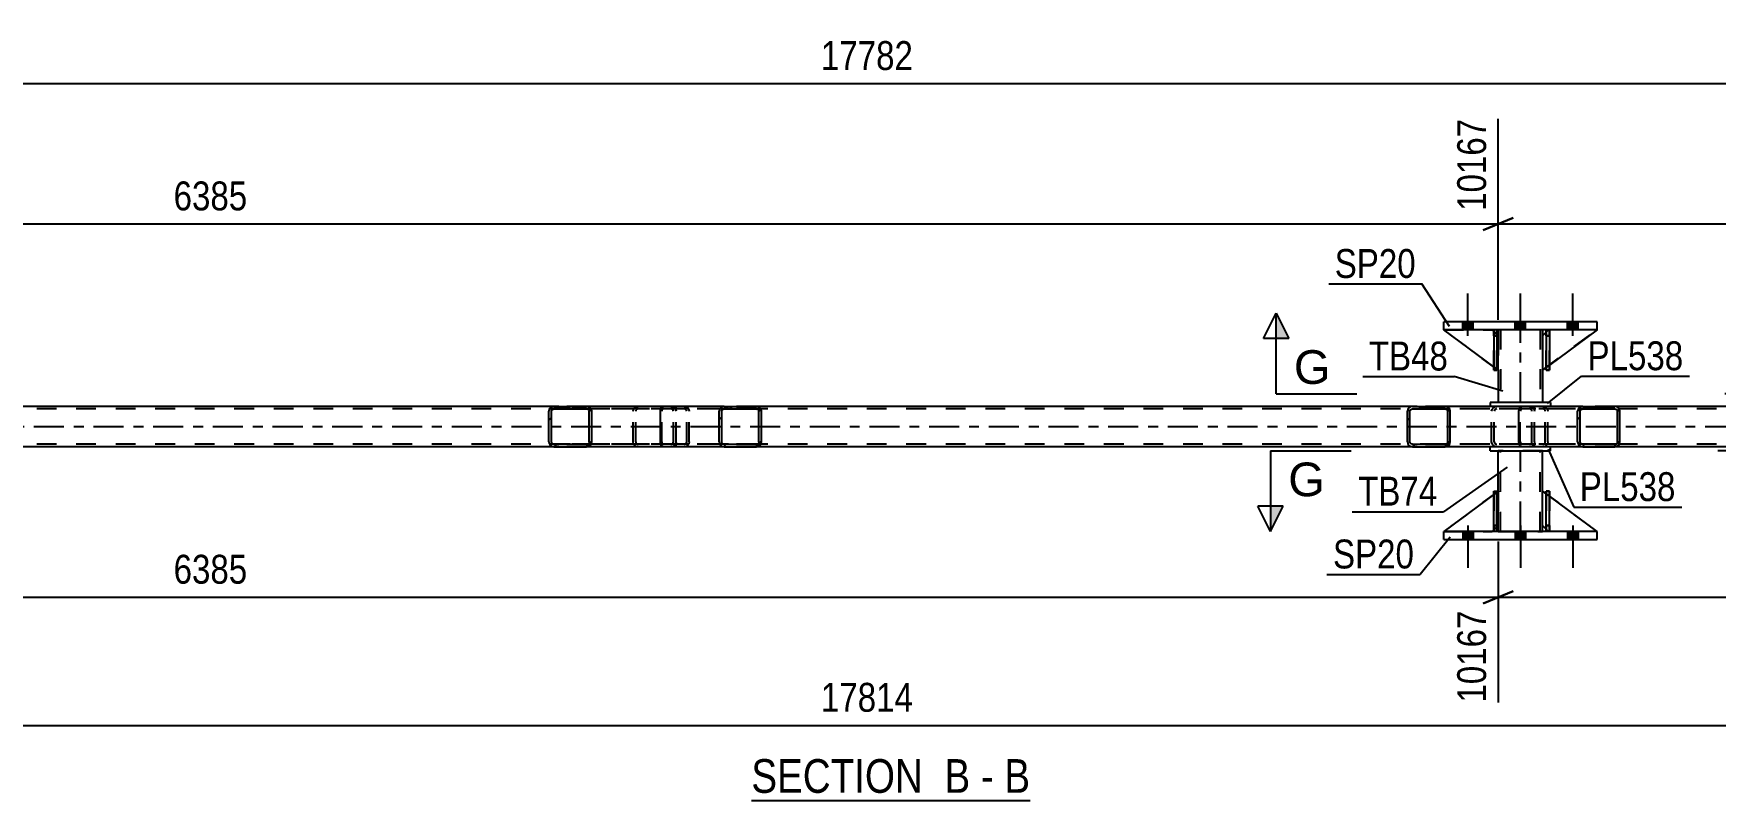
# Model space of a CAD drawing. Header units: millimetres. Extents: x 0 to 841, y 0 to 594.
# Drawn here: x 353.2 to 520, y 169.7 to 245.7 of the extents above; entities that cross this region are included whole.
import ezdxf

# ---------------------------------------------------------------- set-up
doc = ezdxf.new("R2010")
doc.units = ezdxf.units.MM
doc.linetypes.add('DXK_LINE_DOT2', pattern=[3.9198, 1.9599, -1.9599])
doc.linetypes.add('DXK_LINE_DOT3', pattern=[5.9187, 2.979, -0.9799, 0.9799, -0.9799])
doc.styles.add('Arial', font='ARIAL.TTF', dxfattribs={"height": 0.2})
doc.styles.add('Arial Narrow', font='ARIALN.TTF', dxfattribs={"height": 0.2})

# ---------------------------------------------------------------- blocks, each defined once
blk = doc.blocks.new('Unknown-122569384-12 - 7118')
at = {"color": 6, "linetype": 'Continuous'}
blk.add_line((424.36, 169.68), (452, 169.68), dxfattribs=at)
at = {"color": 0, "linetype": 'Continuous'}
for points in [[(442.46, 170.43), (442.46, 173.93), (424.36, 173.93), (424.36, 170.43)], [(446.07, 170.43), (446.07, 173.93), (443.51, 173.93), (443.51, 170.43)], [(448.4, 170.43), (448.4, 173.93), (447.12, 173.93), (447.12, 170.43)], [(452, 170.43), (452, 173.93), (449.45, 173.93), (449.45, 170.43)]]:
    blk.add_wipeout(points, dxfattribs=at)
at = {"color": 7, "linetype": 'Continuous', "style": 'Arial Narrow'}
for s, p in [('SECTION ', (424.36, 170.43)), ('B', (443.51, 170.43)), ('B', (449.45, 170.43)), ('-', (447.12, 170.43))]:
    blk.add_text(s, height=3.34, dxfattribs=at).set_placement(p)
blk = doc.blocks.new('Part-122569384-7255 - 7118')
at = {"color": 2, "linetype": 'Continuous'}
for p, q in [((503.5, 216.34), (503.18, 216.34)), ((503.18, 216.34), (503.18, 212.34)), ((503.5, 216.34), (503.5, 216.34)), ((503.5, 216.34), (503.5, 212.34)), ((503.5, 212.34), (503.18, 212.34))]:
    blk.add_line(p, q, dxfattribs=at)
at = {"color": 7, "linetype": 'DXK_LINE_DOT2'}
for p, q in [((503.18, 215.74), (503.18, 216.34)), ((503.5, 215.74), (503.18, 215.74)), ((503.18, 215.74), (503.18, 212.34)), ((503.5, 215.74), (503.5, 216.34)), ((503.5, 216.34), (503.5, 216.34)), ((503.5, 212.34), (503.5, 215.74))]:
    blk.add_line(p, q, dxfattribs=at)
blk = doc.blocks.new('Part-122569384-7197 - 7118')
at = {"color": 7, "linetype": 'DXK_LINE_DOT2'}
for p, q in [((497.98, 215.74), (497.98, 216.34)), ((497.98, 216.34), (497.98, 216.34)), ((497.98, 216.34), (497.98, 212.34)), ((498.3, 216.34), (497.98, 216.34)), ((497.98, 212.34), (497.98, 215.74)), ((497.98, 215.74), (498.3, 215.74)), ((498.3, 215.74), (498.3, 216.34)), ((498.3, 212.34), (498.3, 216.34)), ((498.3, 215.74), (498.3, 212.34)), ((497.98, 212.34), (498.3, 212.34))]:
    blk.add_line(p, q, dxfattribs=at)
blk = doc.blocks.new('Part-122569384-7162 - 7118')
at = {"color": 2, "linetype": 'Continuous'}
for p, q in [((498.42, 216.35), (498.42, 215.75)), ((502.82, 216.35), (502.82, 215.74)), ((498.42, 212.35), (498.42, 209.15)), ((502.82, 212.34), (502.82, 209.15))]:
    blk.add_line(p, q, dxfattribs=at)
at = {"color": 7, "linetype": 'DXK_LINE_DOT2'}
for p, q in [((502.82, 216.35), (498.42, 216.35)), ((498.42, 215.75), (498.42, 212.35)), ((498.66, 216.35), (498.66, 209.15)), ((502.58, 216.35), (502.58, 209.15)), ((502.82, 215.74), (502.82, 212.34)), ((502.82, 209.15), (498.42, 209.15))]:
    blk.add_line(p, q, dxfattribs=at)
at = {"color": 7, "linetype": 'DXK_LINE_DOT3'}
blk.add_line((500.62, 209.15), (500.62, 216.35), dxfattribs=at)
blk = doc.blocks.new('Part-122569384-7217 - 7118')
at = {"color": 2, "linetype": 'Continuous'}
for p, q in [((503.62, 209.15), (497.62, 209.15)), ((497.62, 209.15), (497.62, 208.75)), ((503.62, 209.15), (503.62, 208.75))]:
    blk.add_line(p, q, dxfattribs=at)
at = {"color": 7, "linetype": 'DXK_LINE_DOT2'}
blk.add_line((503.62, 208.75), (497.62, 208.75), dxfattribs=at)
blk = doc.blocks.new('Part-122569384-7164 - 7118')
at = {"color": 7, "linetype": 'DXK_LINE_DOT2'}
for p, q in [((503.5, 200.34), (503.18, 200.34)), ((503.18, 196.94), (503.18, 200.34)), ((503.18, 200.34), (503.18, 196.34)), ((503.5, 200.34), (503.5, 196.94)), ((503.5, 196.34), (503.5, 200.34)), ((503.5, 196.94), (503.18, 196.94)), ((503.18, 196.34), (503.18, 196.94)), ((503.5, 196.94), (503.5, 196.34)), ((503.5, 196.34), (503.18, 196.34)), ((503.5, 196.34), (503.5, 196.34))]:
    blk.add_line(p, q, dxfattribs=at)
blk = doc.blocks.new('Part-122569384-7207 - 7118')
at = {"color": 2, "linetype": 'Continuous'}
for p, q in [((498.42, 200.34), (498.42, 204.35)), ((502.82, 200.34), (502.82, 204.35)), ((498.42, 196.35), (498.42, 196.94)), ((502.82, 196.35), (502.82, 196.95))]:
    blk.add_line(p, q, dxfattribs=at)
at = {"color": 7, "linetype": 'DXK_LINE_DOT2'}
for p, q in [((502.82, 204.35), (498.42, 204.35)), ((498.66, 196.35), (498.66, 204.35)), ((502.58, 196.35), (502.58, 204.35)), ((498.42, 196.94), (498.42, 200.34)), ((502.82, 196.95), (502.82, 200.34)), ((498.42, 196.35), (502.82, 196.35))]:
    blk.add_line(p, q, dxfattribs=at)
at = {"color": 7, "linetype": 'DXK_LINE_DOT3'}
blk.add_line((500.62, 196.35), (500.62, 204.35), dxfattribs=at)
blk = doc.blocks.new('Part-122569384-7166 - 7118')
at = {"color": 2, "linetype": 'Continuous'}
for p, q in [((503.18, 216.1), (502.82, 215.75)), ((502.82, 215.75), (502.82, 212.35)), ((508.22, 216.35), (503.5, 212.84)), ((503.18, 212.61), (502.82, 212.35))]:
    blk.add_line(p, q, dxfattribs=at)
at = {"color": 7, "linetype": 'DXK_LINE_DOT2'}
for p, q in [((503.42, 216.35), (503.18, 216.1)), ((508.22, 216.35), (503.42, 216.35)), ((503.5, 212.84), (503.18, 212.61))]:
    blk.add_line(p, q, dxfattribs=at)
blk = doc.blocks.new('Part-122569384-7254 - 7118')
at = {"color": 7, "linetype": 'DXK_LINE_DOT2'}
for p, q in [((493.02, 216.34), (497.82, 216.35)), ((498.42, 212.35), (493.02, 216.34)), ((497.82, 216.35), (498.42, 215.75)), ((498.42, 215.75), (497.82, 216.35)), ((498.42, 215.75), (498.42, 212.35)), ((498.42, 215.75), (498.42, 215.75)), ((498.42, 215.75), (498.42, 212.35))]:
    blk.add_line(p, q, dxfattribs=at)
blk = doc.blocks.new('Part-122569384-7173 - 7118')
at = {"linetype": 'Continuous'}
h = blk.add_hatch(dxfattribs=at)
h.set_pattern_fill('', scale=0.7, style=0, pattern_type=0)
h.set_pattern_definition([(45, (510.4537, 208.4487), (-1.57154, 1.57154), [])])
h.paths.add_polyline_path([(510.49, 208.27), (510.45, 208.45), (510.34, 208.6), (510.18, 208.71), (509.99, 208.75), (506.8, 208.75), (506.61, 208.71), (506.45, 208.6), (506.34, 208.45), (506.3, 208.27), (506.3, 205.23), (506.34, 205.04), (506.45, 204.89), (506.61, 204.78), (506.8, 204.75), (509.99, 204.75), (510.18, 204.78), (510.34, 204.89), (510.45, 205.04), (510.49, 205.23)])
h.paths.add_polyline_path([(510.22, 205.13), (510.17, 205.06), (510.09, 205), (509.99, 204.99), (506.8, 204.99), (506.71, 205), (506.63, 205.06), (506.57, 205.13), (506.55, 205.23), (506.55, 208.27), (506.57, 208.36), (506.63, 208.43), (506.71, 208.49), (506.8, 208.51), (509.99, 208.51), (510.09, 208.49), (510.17, 208.43), (510.22, 208.36), (510.24, 208.27), (510.24, 205.23)])
at = {"color": 2, "linetype": 'Continuous'}
for p, q in [((500.5, 208.45), (500.56, 208.6)), ((500.56, 208.6), (500.64, 208.71)), ((500.64, 208.71), (500.75, 208.75)), ((506.8, 208.75), (500.75, 208.75)), ((506.8, 208.75), (506.61, 208.71)), ((506.63, 208.43), (506.71, 208.49)), ((506.71, 208.49), (506.8, 208.51)), ((506.8, 208.75), (509.99, 208.75)), ((506.8, 208.51), (509.99, 208.51)), ((510.18, 208.71), (509.99, 208.75)), ((509.99, 208.51), (510.09, 208.49)), ((510.09, 208.49), (510.17, 208.43)), ((500.48, 208.27), (500.5, 208.45)), ((500.48, 205.23), (500.48, 208.27)), ((506.34, 208.45), (506.3, 208.27)), ((506.3, 205.23), (506.3, 208.27)), ((506.55, 208.27), (506.57, 208.36)), ((506.55, 205.23), (506.55, 208.27)), ((506.57, 208.36), (506.63, 208.43)), ((510.17, 208.43), (510.22, 208.36)), ((510.22, 208.36), (510.24, 208.27)), ((510.24, 205.23), (510.24, 208.27)), ((510.49, 208.27), (510.45, 208.45)), ((510.49, 205.23), (510.49, 208.27)), ((500.5, 205.04), (500.48, 205.23)), ((506.3, 205.23), (506.34, 205.04)), ((506.57, 205.13), (506.55, 205.23)), ((506.63, 205.06), (506.57, 205.13)), ((510.22, 205.13), (510.17, 205.06)), ((510.24, 205.23), (510.22, 205.13)), ((510.45, 205.04), (510.49, 205.23)), ((500.56, 204.89), (500.5, 205.04)), ((500.64, 204.78), (500.56, 204.89)), ((500.75, 204.75), (500.64, 204.78)), ((506.8, 204.75), (500.75, 204.75)), ((506.61, 204.78), (506.8, 204.75)), ((506.71, 205), (506.63, 205.06)), ((506.8, 204.99), (506.71, 205)), ((506.8, 204.99), (509.99, 204.99)), ((506.8, 204.75), (509.99, 204.75)), ((510.09, 205), (509.99, 204.99)), ((509.99, 204.75), (510.18, 204.78)), ((510.17, 205.06), (510.09, 205))]:
    blk.add_line(p, q, dxfattribs=at)
at = {"color": 7, "linetype": 'DXK_LINE_DOT2'}
for p, q in [((500.7, 208.49), (500.65, 208.43)), ((500.75, 208.51), (500.7, 208.49)), ((509.99, 208.51), (500.75, 208.51)), ((502.02, 208.51), (502.02, 208.75)), ((502.84, 208.75), (503.03, 208.71)), ((502.94, 208.49), (502.84, 208.51)), ((503.02, 208.43), (502.94, 208.49)), ((509.99, 208.75), (506.8, 208.75)), ((500.62, 208.36), (500.61, 208.27)), ((500.61, 205.23), (500.61, 208.27)), ((500.65, 208.43), (500.62, 208.36)), ((503.07, 208.36), (503.02, 208.43)), ((503.09, 208.27), (503.07, 208.36)), ((503.09, 205.23), (503.09, 208.27)), ((503.3, 208.45), (503.34, 208.27)), ((503.34, 205.23), (503.34, 208.27)), ((500.61, 205.23), (500.62, 205.13)), ((500.62, 205.13), (500.65, 205.06)), ((503.02, 205.06), (503.07, 205.13)), ((503.07, 205.13), (503.09, 205.23)), ((503.34, 205.23), (503.3, 205.04)), ((500.65, 205.06), (500.7, 205)), ((500.7, 205), (500.75, 204.99)), ((509.99, 204.99), (500.75, 204.99)), ((502.02, 204.75), (502.02, 204.99)), ((502.84, 204.99), (502.94, 205)), ((503.03, 204.78), (502.84, 204.75)), ((502.94, 205), (503.02, 205.06)), ((509.99, 204.75), (506.8, 204.75))]:
    blk.add_line(p, q, dxfattribs=at)
for centre, start, end in [((502.85, 208.25), 23.8494, 68.8059), ((502.85, 205.24), 291.1941, 336.1506)]:
    blk.add_arc(centre, 0.492, start, end, dxfattribs=at)
at = {"color": 2, "linetype": 'Continuous'}
for centre, start, end in [((506.79, 208.25), 111.1941, 156.1506), ((510, 208.25), 23.8494, 68.8059), ((506.79, 205.24), 203.8494, 248.8059), ((510, 205.24), 291.1941, 336.1506)]:
    blk.add_arc(centre, 0.492, start, end, dxfattribs=at)
blk = doc.blocks.new('Part-122569384-7260 - 7118')
at = {"color": 2, "linetype": 'Continuous'}
for p, q in [((493.02, 216.35), (493.02, 217.15)), ((508.22, 217.15), (493.02, 217.15)), ((508.22, 216.35), (508.22, 217.15)), ((508.22, 216.35), (493.02, 216.35))]:
    blk.add_line(p, q, dxfattribs=at)
at = {"color": 7, "linetype": 'DXK_LINE_DOT2'}
for p, q in [((493.02, 216.35), (493.02, 217.15)), ((508.22, 216.35), (508.22, 217.15))]:
    blk.add_line(p, q, dxfattribs=at)
blk = doc.blocks.new('Part-122569384-7200 - 7118')
at = {"color": 2, "linetype": 'Continuous'}
for p, q in [((503.18, 196.34), (503.18, 200.34)), ((503.18, 200.34), (503.5, 200.34)), ((503.5, 196.34), (503.5, 200.34)), ((503.18, 196.34), (503.18, 196.34)), ((503.5, 196.34), (503.18, 196.34))]:
    blk.add_line(p, q, dxfattribs=at)
at = {"color": 7, "linetype": 'DXK_LINE_DOT2'}
for p, q in [((503.18, 200.34), (503.18, 196.94)), ((503.5, 196.94), (503.5, 200.34)), ((503.18, 196.94), (503.18, 196.34)), ((503.18, 196.94), (503.5, 196.94)), ((503.5, 196.34), (503.5, 196.94)), ((503.5, 196.34), (503.5, 196.34))]:
    blk.add_line(p, q, dxfattribs=at)
blk = doc.blocks.new('Part-122569384-7202 - 7118')
at = {"color": 2, "linetype": 'Continuous'}
for p, q in [((498.3, 216.34), (497.98, 216.34)), ((497.98, 216.34), (497.98, 212.34)), ((498.3, 216.34), (498.3, 216.34)), ((498.3, 216.34), (498.3, 212.34)), ((498.3, 212.34), (497.98, 212.34))]:
    blk.add_line(p, q, dxfattribs=at)
at = {"color": 7, "linetype": 'DXK_LINE_DOT2'}
for p, q in [((497.98, 215.74), (497.98, 216.34)), ((498.3, 215.74), (497.98, 215.74)), ((497.98, 215.74), (497.98, 212.34)), ((498.3, 215.74), (498.3, 216.34)), ((498.3, 216.34), (498.3, 216.34)), ((498.3, 212.34), (498.3, 215.74))]:
    blk.add_line(p, q, dxfattribs=at)
blk = doc.blocks.new('Part-122569384-7212 - 7118')
at = {"color": 2, "linetype": 'Continuous'}
for p, q in [((497.62, 204.35), (497.62, 204.75)), ((497.62, 204.35), (503.62, 204.35)), ((503.62, 204.35), (503.62, 204.75))]:
    blk.add_line(p, q, dxfattribs=at)
at = {"color": 7, "linetype": 'DXK_LINE_DOT2'}
blk.add_line((503.62, 204.75), (497.62, 204.75), dxfattribs=at)
blk = doc.blocks.new('Part-122569384-7225 - 7118')
at = {"color": 7, "linetype": 'DXK_LINE_DOT2'}
for p, q in [((497.98, 200.34), (498.3, 200.34)), ((497.98, 196.94), (497.98, 200.34)), ((497.98, 200.34), (497.98, 196.34)), ((498.3, 200.34), (498.3, 196.94)), ((498.3, 196.34), (498.3, 200.25)), ((498.3, 196.94), (497.98, 196.94)), ((497.98, 196.34), (497.98, 196.94)), ((498.3, 196.94), (498.3, 196.34)), ((498.3, 196.34), (497.98, 196.34)), ((498.3, 196.34), (498.3, 196.34))]:
    blk.add_line(p, q, dxfattribs=at)
blk = doc.blocks.new('Part-122569384-7227 - 7118')
at = {"linetype": 'Continuous'}
h = blk.add_hatch(dxfattribs=at)
h.set_pattern_fill('', scale=0.7, style=0, pattern_type=0)
h.set_pattern_definition([(45, (408.5019, 208.4487), (-1.57154, 1.57154), [])])
h.paths.add_polyline_path([(408.54, 208.27), (408.5, 208.45), (408.39, 208.6), (408.23, 208.71), (408.03, 208.75), (404.79, 208.75), (404.6, 208.71), (404.43, 208.6), (404.32, 208.45), (404.28, 208.27), (404.28, 205.23), (404.32, 205.04), (404.43, 204.89), (404.6, 204.78), (404.79, 204.75), (408.03, 204.75), (408.23, 204.78), (408.39, 204.89), (408.5, 205.04), (408.54, 205.23)])
h.paths.add_polyline_path([(408.27, 205.13), (408.21, 205.06), (408.13, 205), (408.03, 204.99), (404.79, 204.99), (404.7, 205), (404.61, 205.06), (404.56, 205.13), (404.54, 205.23), (404.54, 208.27), (404.56, 208.36), (404.61, 208.43), (404.7, 208.49), (404.79, 208.51), (408.03, 208.51), (408.13, 208.49), (408.21, 208.43), (408.27, 208.36), (408.29, 208.27), (408.29, 205.23)])
at = {"color": 2, "linetype": 'Continuous'}
for p, q in [((404.79, 208.75), (404.6, 208.71)), ((404.61, 208.43), (404.7, 208.49)), ((404.7, 208.49), (404.79, 208.51)), ((404.79, 208.75), (408.03, 208.75)), ((404.79, 208.51), (408.03, 208.51)), ((415.61, 208.75), (408.03, 208.75)), ((408.23, 208.71), (408.03, 208.75)), ((408.03, 208.51), (408.13, 208.49)), ((408.13, 208.49), (408.21, 208.43)), ((404.32, 208.45), (404.28, 208.27)), ((404.28, 205.23), (404.28, 208.27)), ((404.54, 208.27), (404.56, 208.36)), ((404.54, 205.23), (404.54, 208.27)), ((404.56, 208.36), (404.61, 208.43)), ((408.21, 208.43), (408.27, 208.36)), ((408.27, 208.36), (408.29, 208.27)), ((408.29, 205.23), (408.29, 208.27)), ((408.54, 208.27), (408.5, 208.45)), ((408.54, 205.23), (408.54, 208.27)), ((404.28, 205.23), (404.32, 205.04)), ((404.56, 205.13), (404.54, 205.23)), ((404.61, 205.06), (404.56, 205.13)), ((408.27, 205.13), (408.21, 205.06)), ((408.29, 205.23), (408.27, 205.13)), ((408.5, 205.04), (408.54, 205.23)), ((404.6, 204.78), (404.79, 204.75)), ((404.7, 205), (404.61, 205.06)), ((404.79, 204.99), (404.7, 205)), ((404.79, 204.99), (408.03, 204.99)), ((404.79, 204.75), (408.03, 204.75)), ((408.13, 205), (408.03, 204.99)), ((408.03, 204.75), (408.23, 204.78)), ((415.61, 204.75), (408.03, 204.75)), ((408.21, 205.06), (408.13, 205))]:
    blk.add_line(p, q, dxfattribs=at)
at = {"color": 7, "linetype": 'DXK_LINE_DOT2'}
for p, q in [((408.03, 208.75), (404.79, 208.75)), ((416.38, 208.51), (404.79, 208.51)), ((412.95, 208.71), (413.14, 208.75)), ((413.05, 208.49), (412.96, 208.43)), ((413.14, 208.51), (413.05, 208.49)), ((416.38, 208.75), (415.61, 208.75)), ((416.38, 208.75), (416.57, 208.71)), ((416.48, 208.49), (416.38, 208.51)), ((416.56, 208.43), (416.48, 208.49)), ((412.63, 208.27), (412.67, 208.45)), ((412.63, 205.23), (412.63, 208.27)), ((412.91, 208.36), (412.89, 208.27)), ((412.89, 205.23), (412.89, 208.27)), ((412.96, 208.43), (412.91, 208.36)), ((416.62, 208.36), (416.56, 208.43)), ((416.63, 208.27), (416.62, 208.36)), ((416.63, 205.23), (416.63, 208.27)), ((416.85, 208.45), (416.89, 208.27)), ((416.89, 205.23), (416.89, 208.27)), ((412.67, 205.04), (412.63, 205.23)), ((412.89, 205.23), (412.91, 205.13)), ((412.91, 205.13), (412.96, 205.06)), ((416.56, 205.06), (416.62, 205.13)), ((416.62, 205.13), (416.63, 205.23)), ((416.89, 205.23), (416.85, 205.04)), ((416.38, 204.99), (404.79, 204.99)), ((408.03, 204.75), (404.79, 204.75)), ((413.14, 204.75), (412.95, 204.78)), ((412.96, 205.06), (412.99, 205.04)), ((412.99, 205.04), (413.05, 205)), ((413.05, 205), (413.14, 204.99)), ((416.38, 204.75), (415.61, 204.75)), ((416.38, 204.99), (416.48, 205)), ((416.57, 204.78), (416.38, 204.75)), ((416.48, 205), (416.56, 205.06))]:
    blk.add_line(p, q, dxfattribs=at)
at = {"color": 2, "linetype": 'Continuous'}
for centre, start, end in [((404.78, 208.24), 110.7583, 155.68), ((408.05, 208.24), 24.32, 69.2417), ((404.78, 205.25), 204.32, 249.2417), ((408.05, 205.25), 290.7583, 335.68)]:
    blk.add_arc(centre, 0.496, start, end, dxfattribs=at)
at = {"color": 7, "linetype": 'DXK_LINE_DOT2'}
for centre, start, end in [((413.12, 208.24), 110.7583, 155.68), ((416.4, 208.24), 24.32, 69.2417), ((413.12, 205.25), 204.32, 249.2417), ((416.4, 205.25), 290.7583, 335.68)]:
    blk.add_arc(centre, 0.496, start, end, dxfattribs=at)
blk = doc.blocks.new('Part-122569384-7239 - 7118')
at = {"color": 7, "linetype": 'DXK_LINE_DOT2'}
for p, q in [((498.42, 200.34), (493.02, 196.34)), ((498.42, 196.94), (498.42, 200.34)), ((498.42, 200.34), (498.42, 196.94)), ((497.82, 196.34), (498.42, 196.94)), ((498.42, 196.94), (497.82, 196.34)), ((498.42, 196.94), (498.42, 196.94)), ((493.02, 196.34), (497.82, 196.34))]:
    blk.add_line(p, q, dxfattribs=at)
blk = doc.blocks.new('Part-122569384-7252 - 7118')
at = {"color": 7, "linetype": 'DXK_LINE_DOT2'}
for p, q in [((503.42, 216.35), (502.82, 215.75)), ((502.82, 212.35), (508.22, 216.35)), ((502.82, 215.75), (502.82, 212.35)), ((508.22, 216.35), (503.42, 216.35))]:
    blk.add_line(p, q, dxfattribs=at)
blk = doc.blocks.new('Part-122569384-7253 - 7118')
at = {"color": 7, "linetype": 'DXK_LINE_DOT2'}
for p, q in [((497.82, 216.35), (493.02, 216.34)), ((497.82, 216.35), (498.42, 215.75)), ((498.3, 215.87), (497.98, 216.19)), ((498.42, 215.75), (498.42, 212.35)), ((498.3, 212.44), (497.98, 212.68))]:
    blk.add_line(p, q, dxfattribs=at)
at = {"color": 2, "linetype": 'Continuous'}
for p, q in [((497.98, 212.68), (493.02, 216.34)), ((497.98, 216.19), (497.82, 216.35)), ((498.42, 215.75), (498.3, 215.87)), ((498.42, 215.75), (498.42, 215.75)), ((498.42, 212.35), (498.42, 215.75)), ((498.3, 212.44), (498.42, 212.35)), ((498.42, 212.35), (498.42, 212.35))]:
    blk.add_line(p, q, dxfattribs=at)
blk = doc.blocks.new('Part-122569384-7265 - 7118')
at = {"color": 2, "linetype": 'Continuous'}
for p, q in [((493.02, 195.55), (493.02, 196.35)), ((508.22, 196.35), (493.02, 196.35)), ((493.02, 195.55), (508.22, 195.55)), ((508.22, 195.55), (508.22, 196.35))]:
    blk.add_line(p, q, dxfattribs=at)
at = {"color": 7, "linetype": 'DXK_LINE_DOT2'}
for p, q in [((493.02, 195.55), (493.02, 196.35)), ((508.22, 195.55), (508.22, 196.35))]:
    blk.add_line(p, q, dxfattribs=at)
blk = doc.blocks.new('Part-122569384-7266 - 7118')
at = {"color": 7, "linetype": 'DXK_LINE_DOT2'}
for p, q in [((503.18, 215.74), (503.18, 216.34)), ((503.18, 216.34), (503.18, 216.34)), ((503.18, 216.34), (503.18, 212.34)), ((503.5, 216.34), (503.18, 216.34)), ((503.18, 212.34), (503.18, 215.74)), ((503.18, 215.74), (503.5, 215.74)), ((503.5, 215.74), (503.5, 216.34)), ((503.5, 212.34), (503.5, 216.34)), ((503.5, 215.74), (503.5, 212.34)), ((503.18, 212.34), (503.5, 212.34))]:
    blk.add_line(p, q, dxfattribs=at)
blk = doc.blocks.new('Part-122569384-7288 - 7118')
at = {"color": 7, "linetype": 'DXK_LINE_DOT2'}
for p, q in [((767.03, 208.51), (104.63, 208.51)), ((424.86, 208.75), (404.79, 208.75)), ((509.99, 208.75), (489.93, 208.75)), ((767.03, 204.99), (104.63, 204.99)), ((424.86, 204.75), (404.79, 204.75)), ((509.99, 204.75), (489.93, 204.75))]:
    blk.add_line(p, q, dxfattribs=at)
at = {"color": 2, "linetype": 'Continuous'}
for p, q in [((404.79, 208.75), (339.72, 208.75)), ((489.93, 208.75), (424.86, 208.75)), ((575.06, 208.75), (509.99, 208.75)), ((404.79, 204.75), (339.72, 204.75)), ((489.93, 204.75), (424.86, 204.75)), ((575.06, 204.75), (509.99, 204.75))]:
    blk.add_line(p, q, dxfattribs=at)
at = {"color": 7, "linetype": 'DXK_LINE_DOT3'}
blk.add_line((104.63, 206.75), (767.03, 206.75), dxfattribs=at)
blk = doc.blocks.new('Part-122569384-7289 - 7118')
at = {"linetype": 'Continuous'}
h = blk.add_hatch(dxfattribs=at)
h.set_pattern_fill('', scale=0.7, style=0, pattern_type=0)
h.set_pattern_definition([(45, (425.32, 208.4487), (-1.57154, 1.57154), [])])
h.paths.add_polyline_path([(425.36, 208.27), (425.32, 208.45), (425.21, 208.6), (425.05, 208.71), (424.86, 208.75), (421.67, 208.75), (421.48, 208.71), (421.32, 208.6), (421.21, 208.45), (421.17, 208.27), (421.17, 205.23), (421.21, 205.04), (421.32, 204.89), (421.48, 204.78), (421.67, 204.75), (424.86, 204.75), (425.05, 204.78), (425.21, 204.89), (425.32, 205.04), (425.36, 205.23)])
h.paths.add_polyline_path([(425.09, 205.13), (425.03, 205.06), (424.95, 205), (424.86, 204.99), (421.67, 204.99), (421.57, 205), (421.49, 205.06), (421.44, 205.13), (421.42, 205.23), (421.42, 208.27), (421.44, 208.36), (421.49, 208.43), (421.57, 208.49), (421.67, 208.51), (424.86, 208.51), (424.95, 208.49), (425.03, 208.43), (425.09, 208.36), (425.11, 208.27), (425.11, 205.23)])
at = {"color": 2, "linetype": 'Continuous'}
for p, q in [((415.36, 208.45), (415.42, 208.6)), ((415.42, 208.6), (415.51, 208.71)), ((415.51, 208.71), (415.61, 208.75)), ((421.67, 208.75), (415.61, 208.75)), ((421.67, 208.75), (421.48, 208.71)), ((421.49, 208.43), (421.57, 208.49)), ((421.57, 208.49), (421.67, 208.51)), ((421.67, 208.75), (424.86, 208.75)), ((421.67, 208.51), (424.86, 208.51)), ((425.05, 208.71), (424.86, 208.75)), ((424.86, 208.51), (424.95, 208.49)), ((424.95, 208.49), (425.03, 208.43)), ((415.34, 208.27), (415.36, 208.45)), ((415.34, 205.23), (415.34, 208.27)), ((421.21, 208.45), (421.17, 208.27)), ((421.17, 205.23), (421.17, 208.27)), ((421.42, 208.27), (421.44, 208.36)), ((421.42, 205.23), (421.42, 208.27)), ((421.44, 208.36), (421.49, 208.43)), ((425.03, 208.43), (425.09, 208.36)), ((425.09, 208.36), (425.11, 208.27)), ((425.11, 205.23), (425.11, 208.27)), ((425.36, 208.27), (425.32, 208.45)), ((425.36, 205.23), (425.36, 208.27)), ((415.36, 205.04), (415.34, 205.23)), ((421.17, 205.23), (421.21, 205.04)), ((421.44, 205.13), (421.42, 205.23)), ((421.49, 205.06), (421.44, 205.13)), ((425.09, 205.13), (425.03, 205.06)), ((425.11, 205.23), (425.09, 205.13)), ((425.32, 205.04), (425.36, 205.23)), ((415.42, 204.89), (415.36, 205.04)), ((415.51, 204.78), (415.42, 204.89)), ((415.61, 204.75), (415.51, 204.78)), ((421.67, 204.75), (415.61, 204.75)), ((421.48, 204.78), (421.67, 204.75)), ((421.57, 205), (421.49, 205.06)), ((421.67, 204.99), (421.57, 205)), ((421.67, 204.99), (424.86, 204.99)), ((421.67, 204.75), (424.86, 204.75)), ((424.95, 205), (424.86, 204.99)), ((424.86, 204.75), (425.05, 204.78)), ((425.03, 205.06), (424.95, 205))]:
    blk.add_line(p, q, dxfattribs=at)
at = {"color": 7, "linetype": 'DXK_LINE_DOT2'}
for p, q in [((415.56, 208.49), (415.52, 208.43)), ((415.61, 208.51), (415.56, 208.49)), ((424.86, 208.51), (415.61, 208.51)), ((416.89, 208.51), (416.89, 208.75)), ((417.71, 208.75), (417.9, 208.71)), ((417.8, 208.49), (417.71, 208.51)), ((417.88, 208.43), (417.8, 208.49)), ((424.86, 208.75), (421.67, 208.75)), ((415.49, 208.36), (415.48, 208.27)), ((415.48, 205.23), (415.48, 208.27)), ((415.52, 208.43), (415.49, 208.36)), ((417.94, 208.36), (417.88, 208.43)), ((417.96, 208.27), (417.94, 208.36)), ((417.96, 205.23), (417.96, 208.27)), ((418.17, 208.45), (418.21, 208.27)), ((418.21, 205.23), (418.21, 208.27)), ((415.48, 205.23), (415.49, 205.13)), ((415.49, 205.13), (415.52, 205.06)), ((417.88, 205.06), (417.94, 205.13)), ((417.94, 205.13), (417.96, 205.23)), ((418.21, 205.23), (418.17, 205.04)), ((415.52, 205.06), (415.56, 205)), ((415.56, 205), (415.61, 204.99)), ((424.86, 204.99), (415.61, 204.99)), ((416.89, 204.75), (416.89, 204.99)), ((417.71, 204.99), (417.8, 205)), ((417.9, 204.78), (417.71, 204.75)), ((417.8, 205), (417.88, 205.06)), ((424.86, 204.75), (421.67, 204.75))]:
    blk.add_line(p, q, dxfattribs=at)
for centre, start, end in [((417.72, 208.25), 23.8494, 68.8059), ((417.72, 205.24), 291.1941, 336.1506)]:
    blk.add_arc(centre, 0.492, start, end, dxfattribs=at)
at = {"color": 2, "linetype": 'Continuous'}
for centre, start, end in [((421.66, 208.25), 111.1941, 156.1506), ((424.87, 208.25), 23.8494, 68.8059), ((421.66, 205.24), 203.8494, 248.8059), ((424.87, 205.24), 291.1941, 336.1506)]:
    blk.add_arc(centre, 0.492, start, end, dxfattribs=at)
blk = doc.blocks.new('Part-122569384-7362 - 7118')
at = {"color": 2, "linetype": 'Continuous'}
for p, q in [((502.82, 196.94), (502.82, 200.34)), ((503.18, 200.08), (502.82, 200.34)), ((508.22, 196.35), (503.5, 199.85)), ((503.18, 196.59), (502.82, 196.94))]:
    blk.add_line(p, q, dxfattribs=at)
at = {"color": 7, "linetype": 'DXK_LINE_DOT2'}
for p, q in [((503.5, 199.85), (503.18, 200.08)), ((503.42, 196.34), (503.18, 196.59)), ((508.22, 196.34), (503.42, 196.34)), ((508.22, 196.35), (508.22, 196.34)), ((508.22, 196.34), (508.22, 196.35))]:
    blk.add_line(p, q, dxfattribs=at)
blk = doc.blocks.new('Part-122569384-7363 - 7118')
at = {"color": 7, "linetype": 'DXK_LINE_DOT2'}
for p, q in [((502.82, 196.94), (502.82, 200.34)), ((502.82, 200.34), (508.22, 196.34)), ((503.42, 196.34), (502.82, 196.94)), ((508.22, 196.34), (503.42, 196.34))]:
    blk.add_line(p, q, dxfattribs=at)
blk = doc.blocks.new('Part-122569384-7364 - 7118')
at = {"color": 7, "linetype": 'DXK_LINE_DOT2'}
for p, q in [((498.3, 200.25), (497.98, 200.01)), ((498.42, 196.94), (498.42, 200.34)), ((498.42, 196.94), (497.82, 196.34)), ((498.3, 196.82), (497.98, 196.5)), ((493.02, 196.34), (497.82, 196.34))]:
    blk.add_line(p, q, dxfattribs=at)
at = {"color": 2, "linetype": 'Continuous'}
for p, q in [((498.42, 200.34), (498.3, 200.25)), ((498.42, 196.94), (498.42, 200.34)), ((497.98, 200.01), (493.02, 196.34)), ((498.42, 196.94), (498.3, 196.82)), ((498.42, 196.94), (498.42, 196.94)), ((497.98, 196.5), (497.82, 196.34))]:
    blk.add_line(p, q, dxfattribs=at)
blk = doc.blocks.new('Part-122569384-7367 - 7118')
at = {"color": 2, "linetype": 'Continuous'}
for p, q in [((497.98, 196.34), (497.98, 200.34)), ((497.98, 200.34), (498.3, 200.34)), ((498.3, 196.34), (498.3, 200.34)), ((497.98, 196.34), (497.98, 196.34)), ((498.3, 196.34), (497.98, 196.34))]:
    blk.add_line(p, q, dxfattribs=at)
at = {"color": 7, "linetype": 'DXK_LINE_DOT2'}
for p, q in [((497.98, 200.34), (497.98, 196.94)), ((498.3, 196.94), (498.3, 200.34)), ((497.98, 196.94), (497.98, 196.34)), ((497.98, 196.94), (498.3, 196.94)), ((498.3, 196.34), (498.3, 196.94)), ((498.3, 196.34), (498.3, 196.34))]:
    blk.add_line(p, q, dxfattribs=at)
blk = doc.blocks.new('Bolt-122569384-7383 - 7118')
at = {"linetype": 'Continuous'}
for points in [[(495.94, 196.35), (494.9, 196.35), (494.9, 195.55), (495.94, 195.55)], [(495.94, 196.35), (494.9, 196.35), (494.9, 195.55), (495.94, 195.55)], [(495.94, 196.35), (494.9, 196.35), (494.9, 195.55), (495.94, 195.55)], [(501.14, 196.35), (500.1, 196.35), (500.1, 195.55), (501.14, 195.55)], [(501.14, 196.35), (500.1, 196.35), (500.1, 195.55), (501.14, 195.55)], [(506.34, 196.35), (505.3, 196.35), (505.3, 195.55), (506.34, 195.55)], [(506.34, 196.35), (505.3, 196.35), (505.3, 195.55), (506.34, 195.55)], [(506.34, 196.35), (505.3, 196.35), (505.3, 195.55), (506.34, 195.55)]]:
    blk.add_hatch(color=1, dxfattribs=at).paths.add_polyline_path(points)
at = {"color": 1, "linetype": 'Continuous'}
for p, q in [((495.42, 196.95), (495.42, 192.75)), ((495.42, 196.95), (495.42, 192.75)), ((495.42, 196.95), (495.42, 192.75)), ((500.62, 196.95), (500.62, 192.75)), ((500.62, 196.95), (500.62, 192.75)), ((505.82, 196.95), (505.82, 192.75)), ((505.82, 196.95), (505.82, 192.75)), ((505.82, 196.95), (505.82, 192.75)), ((494.9, 196.35), (494.9, 195.55)), ((494.9, 196.35), (494.9, 195.55)), ((494.9, 196.35), (494.9, 195.55)), ((495.94, 196.35), (495.94, 195.55)), ((495.94, 196.35), (495.94, 195.55)), ((495.94, 196.35), (495.94, 195.55)), ((500.1, 196.35), (500.1, 195.55)), ((500.1, 196.35), (500.1, 195.55)), ((501.14, 196.35), (501.14, 195.55)), ((501.14, 196.35), (501.14, 195.55)), ((505.3, 196.35), (505.3, 195.55)), ((505.3, 196.35), (505.3, 195.55)), ((505.3, 196.35), (505.3, 195.55)), ((506.34, 196.35), (506.34, 195.55)), ((506.34, 196.35), (506.34, 195.55)), ((506.34, 196.35), (506.34, 195.55))]:
    blk.add_line(p, q, dxfattribs=at)
blk = doc.blocks.new('Bolt-122569384-7384 - 7118')
at = {"linetype": 'Continuous'}
for points in [[(494.9, 216.35), (495.94, 216.35), (495.94, 217.15), (494.9, 217.15)], [(494.9, 216.35), (495.94, 216.35), (495.94, 217.15), (494.9, 217.15)], [(494.9, 216.35), (495.94, 216.35), (495.94, 217.15), (494.9, 217.15)], [(500.1, 216.35), (501.14, 216.35), (501.14, 217.15), (500.1, 217.15)], [(500.1, 216.35), (501.14, 216.35), (501.14, 217.15), (500.1, 217.15)], [(505.3, 216.35), (506.34, 216.35), (506.34, 217.15), (505.3, 217.15)], [(505.3, 216.35), (506.34, 216.35), (506.34, 217.15), (505.3, 217.15)], [(505.3, 216.35), (506.34, 216.35), (506.34, 217.15), (505.3, 217.15)]]:
    blk.add_hatch(color=1, dxfattribs=at).paths.add_polyline_path(points)
at = {"color": 1, "linetype": 'Continuous'}
for p, q in [((495.42, 215.75), (495.42, 219.95)), ((495.42, 215.75), (495.42, 219.95)), ((495.42, 215.75), (495.42, 219.95)), ((500.62, 215.75), (500.62, 219.95)), ((500.62, 215.75), (500.62, 219.95)), ((505.82, 215.75), (505.82, 219.95)), ((505.82, 215.75), (505.82, 219.95)), ((505.82, 215.75), (505.82, 219.95)), ((494.9, 216.35), (494.9, 217.15)), ((494.9, 216.35), (494.9, 217.15)), ((494.9, 216.35), (494.9, 217.15)), ((495.94, 216.35), (495.94, 217.15)), ((495.94, 216.35), (495.94, 217.15)), ((495.94, 216.35), (495.94, 217.15)), ((500.1, 216.35), (500.1, 217.15)), ((500.1, 216.35), (500.1, 217.15)), ((501.14, 216.35), (501.14, 217.15)), ((501.14, 216.35), (501.14, 217.15)), ((505.3, 216.35), (505.3, 217.15)), ((505.3, 216.35), (505.3, 217.15)), ((505.3, 216.35), (505.3, 217.15)), ((506.34, 216.35), (506.34, 217.15)), ((506.34, 216.35), (506.34, 217.15)), ((506.34, 216.35), (506.34, 217.15))]:
    blk.add_line(p, q, dxfattribs=at)
blk = doc.blocks.new('Part-122569384-7387 - 7118')
at = {"linetype": 'Continuous'}
h = blk.add_hatch(dxfattribs=at)
h.set_pattern_fill('', scale=0.7, style=0, pattern_type=0)
h.set_pattern_definition([(45, (493.6356, 208.4487), (-1.57154, 1.57154), [])])
h.paths.add_polyline_path([(493.67, 208.27), (493.64, 208.45), (493.52, 208.6), (493.36, 208.71), (493.16, 208.75), (489.93, 208.75), (489.73, 208.71), (489.57, 208.6), (489.46, 208.45), (489.42, 208.27), (489.42, 205.23), (489.46, 205.04), (489.57, 204.89), (489.73, 204.78), (489.93, 204.75), (493.16, 204.75), (493.36, 204.78), (493.52, 204.89), (493.64, 205.04), (493.67, 205.23)])
h.paths.add_polyline_path([(493.4, 205.13), (493.34, 205.06), (493.26, 205), (493.16, 204.99), (489.93, 204.99), (489.83, 205), (489.75, 205.06), (489.69, 205.13), (489.67, 205.23), (489.67, 208.27), (489.69, 208.36), (489.75, 208.43), (489.83, 208.49), (489.93, 208.51), (493.16, 208.51), (493.26, 208.49), (493.34, 208.43), (493.4, 208.36), (493.42, 208.27), (493.42, 205.23)])
at = {"color": 2, "linetype": 'Continuous'}
for p, q in [((489.93, 208.75), (489.73, 208.71)), ((489.75, 208.43), (489.83, 208.49)), ((489.83, 208.49), (489.93, 208.51)), ((489.93, 208.75), (493.16, 208.75)), ((489.93, 208.51), (493.16, 208.51)), ((500.75, 208.75), (493.16, 208.75)), ((493.36, 208.71), (493.16, 208.75)), ((493.16, 208.51), (493.26, 208.49)), ((493.26, 208.49), (493.34, 208.43)), ((489.46, 208.45), (489.42, 208.27)), ((489.42, 205.23), (489.42, 208.27)), ((489.67, 208.27), (489.69, 208.36)), ((489.67, 205.23), (489.67, 208.27)), ((489.69, 208.36), (489.75, 208.43)), ((493.34, 208.43), (493.4, 208.36)), ((493.4, 208.36), (493.42, 208.27)), ((493.42, 205.23), (493.42, 208.27)), ((493.67, 208.27), (493.64, 208.45)), ((493.67, 205.23), (493.67, 208.27)), ((489.42, 205.23), (489.46, 205.04)), ((489.69, 205.13), (489.67, 205.23)), ((489.75, 205.06), (489.69, 205.13)), ((493.4, 205.13), (493.34, 205.06)), ((493.42, 205.23), (493.4, 205.13)), ((493.64, 205.04), (493.67, 205.23)), ((489.73, 204.78), (489.93, 204.75)), ((489.83, 205), (489.75, 205.06)), ((489.93, 204.99), (489.83, 205)), ((489.93, 204.99), (493.16, 204.99)), ((489.93, 204.75), (493.16, 204.75)), ((493.26, 205), (493.16, 204.99)), ((493.16, 204.75), (493.36, 204.78)), ((500.75, 204.75), (493.16, 204.75)), ((493.34, 205.06), (493.26, 205))]:
    blk.add_line(p, q, dxfattribs=at)
at = {"color": 7, "linetype": 'DXK_LINE_DOT2'}
for p, q in [((493.16, 208.75), (489.93, 208.75)), ((501.51, 208.51), (489.93, 208.51)), ((498.08, 208.71), (498.28, 208.75)), ((498.18, 208.49), (498.1, 208.43)), ((498.28, 208.51), (498.18, 208.49)), ((501.51, 208.75), (500.75, 208.75)), ((501.51, 208.75), (501.71, 208.71)), ((501.61, 208.49), (501.51, 208.51)), ((501.69, 208.43), (501.61, 208.49)), ((497.77, 208.27), (497.81, 208.45)), ((497.77, 205.23), (497.77, 208.27)), ((498.04, 208.36), (498.02, 208.27)), ((498.02, 205.23), (498.02, 208.27)), ((498.1, 208.43), (498.04, 208.36)), ((501.75, 208.36), (501.69, 208.43)), ((501.77, 208.27), (501.75, 208.36)), ((501.77, 205.23), (501.77, 208.27)), ((501.98, 208.45), (502.02, 208.27)), ((502.02, 205.23), (502.02, 208.27)), ((497.81, 205.04), (497.77, 205.23)), ((498.02, 205.23), (498.04, 205.13)), ((498.04, 205.13), (498.1, 205.06)), ((501.69, 205.06), (501.75, 205.13)), ((501.75, 205.13), (501.77, 205.23)), ((502.02, 205.23), (501.98, 205.04)), ((501.51, 204.99), (489.93, 204.99)), ((493.16, 204.75), (489.93, 204.75)), ((498.28, 204.75), (498.08, 204.78)), ((498.1, 205.06), (498.12, 205.04)), ((498.12, 205.04), (498.18, 205)), ((498.18, 205), (498.28, 204.99)), ((501.51, 204.75), (500.75, 204.75)), ((501.51, 204.99), (501.61, 205)), ((501.71, 204.78), (501.51, 204.75)), ((501.61, 205), (501.69, 205.06))]:
    blk.add_line(p, q, dxfattribs=at)
at = {"color": 2, "linetype": 'Continuous'}
for centre, start, end in [((489.91, 208.24), 110.7584, 155.6801), ((493.18, 208.24), 24.3199, 69.2416), ((489.91, 205.25), 204.3199, 249.2416), ((493.18, 205.25), 290.7584, 335.6801)]:
    blk.add_arc(centre, 0.496, start, end, dxfattribs=at)
at = {"color": 7, "linetype": 'DXK_LINE_DOT2'}
for centre, start, end in [((498.26, 208.24), 110.7584, 155.6801), ((501.53, 208.24), 24.3199, 69.2416), ((498.26, 205.25), 204.3199, 249.2416), ((501.53, 205.25), 290.7584, 335.6801)]:
    blk.add_arc(centre, 0.496, start, end, dxfattribs=at)
blk = doc.blocks.new('StraightDimension-122569384-7476 - 7118')
at = {"color": 7, "linetype": 'Continuous'}
for p, q in [((498.42, 217.35), (498.42, 237.28)), ((499.92, 227.44), (496.92, 226.24)), ((498.42, 226.84), (668.69, 226.84))]:
    blk.add_line(p, q, dxfattribs=at)
blk = doc.blocks.new('StraightDimension-122569384-7484 - 7118')
at = {"color": 7, "linetype": 'Continuous'}
for p, q in [((498.42, 217.35), (498.42, 237.28)), ((243.02, 226.84), (498.42, 226.84)), ((496.92, 226.24), (499.92, 227.44))]:
    blk.add_line(p, q, dxfattribs=at)
at = {"color": 0, "linetype": 'Continuous'}
blk.add_wipeout([(497.82, 237.88), (493.62, 237.88), (493.62, 227.54), (497.82, 227.54)], dxfattribs=at)
at = {"color": 0}
blk.add_wipeout([(374.98, 227.59), (374.98, 231.79), (366.47, 231.79), (366.47, 227.59)], dxfattribs=at)
at = {"color": 3, "linetype": 'Continuous', "style": 'Arial Narrow'}
blk.add_text('10167', height=2.863, rotation=90.0002, dxfattribs=at).set_placement((497.22, 228.14))
at = {"color": 3, "style": 'Arial Narrow'}
blk.add_text('6385', height=2.863, dxfattribs=at).set_placement((367.07, 228.19))
blk = doc.blocks.new('StraightDimension-122569384-7502 - 7118')
at = {"color": 7, "linetype": 'Continuous'}
for p, q in [((498.42, 195.34), (498.42, 179.38)), ((499.92, 190.42), (496.92, 189.22)), ((498.42, 189.82), (668.69, 189.82))]:
    blk.add_line(p, q, dxfattribs=at)
blk = doc.blocks.new('StraightDimension-122569384-7508 - 7118')
at = {"color": 7, "linetype": 'Continuous'}
for p, q in [((498.42, 195.34), (498.42, 179.38)), ((496.92, 189.22), (499.92, 190.42)), ((243.02, 189.82), (498.42, 189.82))]:
    blk.add_line(p, q, dxfattribs=at)
at = {"color": 0}
blk.add_wipeout([(374.98, 190.57), (374.98, 194.77), (366.47, 194.77), (366.47, 190.57)], dxfattribs=at)
at = {"color": 0, "linetype": 'Continuous'}
blk.add_wipeout([(497.82, 189.12), (493.62, 189.12), (493.62, 178.78), (497.82, 178.78)], dxfattribs=at)
at = {"color": 3, "style": 'Arial Narrow'}
blk.add_text('6385', height=2.863, dxfattribs=at).set_placement((367.07, 191.17))
at = {"color": 3, "linetype": 'Continuous', "style": 'Arial Narrow'}
blk.add_text('10167', height=2.863, rotation=90.0002, dxfattribs=at).set_placement((497.22, 179.38))
blk = doc.blocks.new('StraightDimension-122569384-9476 - 7118')
at = {"color": 7, "linetype": 'Continuous'}
blk.add_line((94.41, 240.76), (777.25, 240.76), dxfattribs=at)
at = {"color": 0}
blk.add_wipeout([(441, 241.51), (441, 245.71), (430.66, 245.71), (430.66, 241.51)], dxfattribs=at)
at = {"color": 3, "style": 'Arial Narrow'}
blk.add_text('17782', height=2.863, dxfattribs=at).set_placement((431.26, 242.11))
blk = doc.blocks.new('StraightDimension-122569384-18955 - 7118')
at = {"color": 7, "linetype": 'Continuous'}
blk.add_line((93.77, 177.12), (777.89, 177.12), dxfattribs=at)
at = {"color": 0}
blk.add_wipeout([(441, 177.87), (441, 182.07), (430.66, 182.07), (430.66, 177.87)], dxfattribs=at)
at = {"color": 3, "style": 'Arial Narrow'}
blk.add_text('17814', height=2.863, dxfattribs=at).set_placement((431.26, 178.47))
blk = doc.blocks.new('Mark-122569384-7158 - 7118')
at = {"color": 0}
blk.add_wipeout([(493.44, 212.31), (493.44, 215.31), (485.59, 215.31), (485.59, 212.31)], dxfattribs=at)
blk.add_wipeout([(493.44, 212.31), (493.44, 215.31), (485.59, 215.31), (485.59, 212.31)], dxfattribs=at)
at = {"color": 30, "linetype": 'Continuous'}
for p in [(484.99, 211.71), (498.88, 210.27)]:
    blk.add_line(p, (494.04, 211.71), dxfattribs=at)
at = {"color": 3, "style": 'Arial Narrow'}
blk.add_text('TB48', height=2.863, dxfattribs=at).set_placement((485.59, 212.31))
blk = doc.blocks.new('Mark-122569384-7261 - 7118')
at = {"color": 0}
blk.add_wipeout([(490.08, 192.68), (490.08, 195.68), (482.04, 195.68), (482.04, 192.68)], dxfattribs=at)
blk.add_wipeout([(490.08, 192.68), (490.08, 195.68), (482.04, 195.68), (482.04, 192.68)], dxfattribs=at)
at = {"color": 30, "linetype": 'Continuous'}
for p in [(493.66, 195.79), (481.44, 192.08)]:
    blk.add_line(p, (490.68, 192.08), dxfattribs=at)
at = {"color": 3, "style": 'Arial Narrow'}
blk.add_text('SP20', height=2.863, dxfattribs=at).set_placement((482.04, 192.68))
blk = doc.blocks.new('Mark-122569384-7256 - 7118')
at = {"color": 0}
blk.add_wipeout([(490.25, 221.49), (490.25, 224.49), (482.21, 224.49), (482.21, 221.49)], dxfattribs=at)
blk.add_wipeout([(490.25, 221.49), (490.25, 224.49), (482.21, 224.49), (482.21, 221.49)], dxfattribs=at)
at = {"color": 30, "linetype": 'Continuous'}
for p in [(481.61, 220.89), (493.6, 216.68)]:
    blk.add_line(p, (490.85, 220.89), dxfattribs=at)
at = {"color": 3, "style": 'Arial Narrow'}
blk.add_text('SP20', height=2.863, dxfattribs=at).set_placement((482.21, 221.49))
blk = doc.blocks.new('Mark-122569384-7203 - 7118')
at = {"color": 0}
blk.add_wipeout([(492.39, 198.91), (492.39, 201.91), (484.53, 201.91), (484.53, 198.91)], dxfattribs=at)
blk.add_wipeout([(492.39, 198.91), (492.39, 201.91), (484.53, 201.91), (484.53, 198.91)], dxfattribs=at)
at = {"color": 30, "linetype": 'Continuous'}
for p in [(499.32, 202.73), (483.93, 198.31)]:
    blk.add_line(p, (492.99, 198.31), dxfattribs=at)
at = {"color": 3, "style": 'Arial Narrow'}
blk.add_text('TB74', height=2.863, dxfattribs=at).set_placement((484.53, 198.91))
blk = doc.blocks.new('Mark-122569384-7208 - 7118')
at = {"color": 0}
blk.add_wipeout([(516.02, 199.36), (516.02, 202.36), (506.51, 202.36), (506.51, 199.36)], dxfattribs=at)
blk.add_wipeout([(516.02, 199.36), (516.02, 202.36), (506.51, 202.36), (506.51, 199.36)], dxfattribs=at)
at = {"color": 30, "linetype": 'Continuous'}
for p, q in [((503.36, 204.51), (505.91, 198.76)), ((505.91, 198.76), (516.62, 198.76))]:
    blk.add_line(p, q, dxfattribs=at)
at = {"color": 3, "style": 'Arial Narrow'}
blk.add_text('PL538', height=2.863, dxfattribs=at).set_placement((506.51, 199.36))
blk = doc.blocks.new('Mark-122569384-7213 - 7118')
at = {"color": 0}
blk.add_wipeout([(516.78, 212.34), (516.78, 215.34), (507.28, 215.34), (507.28, 212.34)], dxfattribs=at)
blk.add_wipeout([(516.78, 212.34), (516.78, 215.34), (507.28, 215.34), (507.28, 212.34)], dxfattribs=at)
at = {"color": 30, "linetype": 'Continuous'}
for p, q in [((503.31, 209.05), (506.68, 211.74)), ((506.68, 211.74), (517.38, 211.74))]:
    blk.add_line(p, q, dxfattribs=at)
at = {"color": 3, "style": 'Arial Narrow'}
blk.add_text('PL538', height=2.863, dxfattribs=at).set_placement((507.28, 212.34))
blk = doc.blocks.new('SectionMark-122569384-7553 - 7118')
at = {"linetype": 'Continuous'}
for points in [[(475.85, 198.84), (477.1, 198.84), (475.85, 196.34)], [(526.96, 198.84), (528.21, 198.84), (528.21, 196.35)]]:
    blk.add_hatch(color=6, dxfattribs=at).paths.add_polyline_path(points)
at = {"color": 6, "linetype": 'Continuous'}
for p, q in [((475.85, 204.34), (483.85, 204.34)), ((475.85, 204.34), (475.85, 196.34)), ((528.21, 204.34), (520.21, 204.34)), ((528.21, 204.34), (528.21, 196.35)), ((475.85, 196.34), (474.6, 198.84)), ((477.1, 198.84), (474.6, 198.84)), ((475.85, 196.34), (477.1, 198.84)), ((526.96, 198.84), (529.46, 198.84)), ((528.21, 196.35), (526.96, 198.84)), ((529.46, 198.84), (528.21, 196.35))]:
    blk.add_line(p, q, dxfattribs=at)
at = {"color": 0, "linetype": 'Continuous'}
for points in [[(481.23, 199.84), (481.23, 203.34), (477.6, 203.34), (477.6, 199.84)], [(526.46, 199.84), (526.46, 203.34), (522.83, 203.34), (522.83, 199.84)]]:
    blk.add_wipeout(points, dxfattribs=at)
at = {"color": 3, "linetype": 'Continuous', "style": 'Arial'}
for p in [(477.6, 199.84), (522.83, 199.84)]:
    blk.add_text('G', height=3.34, dxfattribs=at).set_placement(p)
blk = doc.blocks.new('SectionMark-122569384-7551 - 7118')
at = {"linetype": 'Continuous'}
for points in [[(477.66, 215.48), (476.41, 215.48), (476.41, 217.98)], [(528.91, 215.48), (527.66, 215.48), (528.91, 217.98)]]:
    blk.add_hatch(color=6, dxfattribs=at).paths.add_polyline_path(points)
at = {"color": 6, "linetype": 'Continuous'}
for p, q in [((475.16, 215.48), (476.41, 217.98)), ((476.41, 209.98), (476.41, 217.98)), ((476.41, 217.98), (477.66, 215.48)), ((528.91, 217.98), (527.66, 215.48)), ((528.91, 209.98), (528.91, 217.98)), ((528.91, 217.98), (530.16, 215.48)), ((477.66, 215.48), (475.16, 215.48)), ((527.66, 215.48), (530.16, 215.48)), ((476.41, 209.98), (484.41, 209.98)), ((528.91, 209.98), (520.91, 209.98))]:
    blk.add_line(p, q, dxfattribs=at)
at = {"color": 0, "linetype": 'Continuous'}
for points in [[(481.79, 210.98), (481.79, 214.48), (478.16, 214.48), (478.16, 210.98)], [(527.16, 210.98), (527.16, 214.48), (523.53, 214.48), (523.53, 210.98)]]:
    blk.add_wipeout(points, dxfattribs=at)
at = {"color": 3, "linetype": 'Continuous', "style": 'Arial'}
for p in [(478.16, 210.98), (523.53, 210.98)]:
    blk.add_text('G', height=3.34, dxfattribs=at).set_placement(p)

msp = doc.modelspace()

# ---------------------------------------------------------------- block references
for name in ['Bolt-122569384-7384 - 7118', 'Part-122569384-7260 - 7118', 'Part-122569384-7254 - 7118', 'Part-122569384-7253 - 7118', 'Part-122569384-7197 - 7118', 'Part-122569384-7202 - 7118', 'Part-122569384-7162 - 7118', 'Part-122569384-7166 - 7118', 'Part-122569384-7252 - 7118', 'Part-122569384-7255 - 7118', 'Part-122569384-7266 - 7118', 'Part-122569384-7288 - 7118', 'Part-122569384-7227 - 7118', 'Part-122569384-7289 - 7118', 'Part-122569384-7387 - 7118', 'Part-122569384-7217 - 7118', 'Part-122569384-7173 - 7118', 'Part-122569384-7212 - 7118', 'Part-122569384-7207 - 7118', 'Part-122569384-7239 - 7118', 'Part-122569384-7364 - 7118', 'Part-122569384-7225 - 7118', 'Part-122569384-7367 - 7118', 'Part-122569384-7362 - 7118', 'Part-122569384-7363 - 7118', 'Part-122569384-7164 - 7118', 'Part-122569384-7200 - 7118', 'Bolt-122569384-7383 - 7118', 'Part-122569384-7265 - 7118', 'Unknown-122569384-12 - 7118']:
    msp.add_blockref(name, (0, 0))

# ---------------------------------------------------------------- next in the draw order: block references
for name in ['StraightDimension-122569384-7476 - 7118', 'StraightDimension-122569384-7502 - 7118']:
    msp.add_blockref(name, (0, 0))

# ---------------------------------------------------------------- next in the draw order: block references
for name in ['StraightDimension-122569384-7484 - 7118', 'StraightDimension-122569384-7508 - 7118']:
    msp.add_blockref(name, (0, 0))

# ---------------------------------------------------------------- next in the draw order: block references
for name in ['StraightDimension-122569384-9476 - 7118', 'StraightDimension-122569384-18955 - 7118']:
    msp.add_blockref(name, (0, 0))

# ---------------------------------------------------------------- next in the draw order: block references
for name in ['Mark-122569384-7256 - 7118', 'Mark-122569384-7158 - 7118', 'Mark-122569384-7213 - 7118', 'Mark-122569384-7208 - 7118', 'Mark-122569384-7203 - 7118', 'Mark-122569384-7261 - 7118']:
    msp.add_blockref(name, (0, 0))

# ---------------------------------------------------------------- next in the draw order: block references
for name in ['SectionMark-122569384-7551 - 7118', 'SectionMark-122569384-7553 - 7118']:
    msp.add_blockref(name, (0, 0))

doc.saveas('drawing.dxf')
